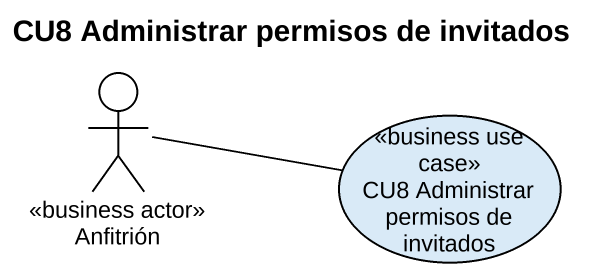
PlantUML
@startuml
title CU8 Administrar permisos de invitados
actor Anfitrión <<business actor>>
usecase "CU8 Administrar permisos de invitados" as CU8_Administrar_permisos_de <<business use case>>
Anfitrión -right- CU8_Administrar_permisos_de
@enduml
